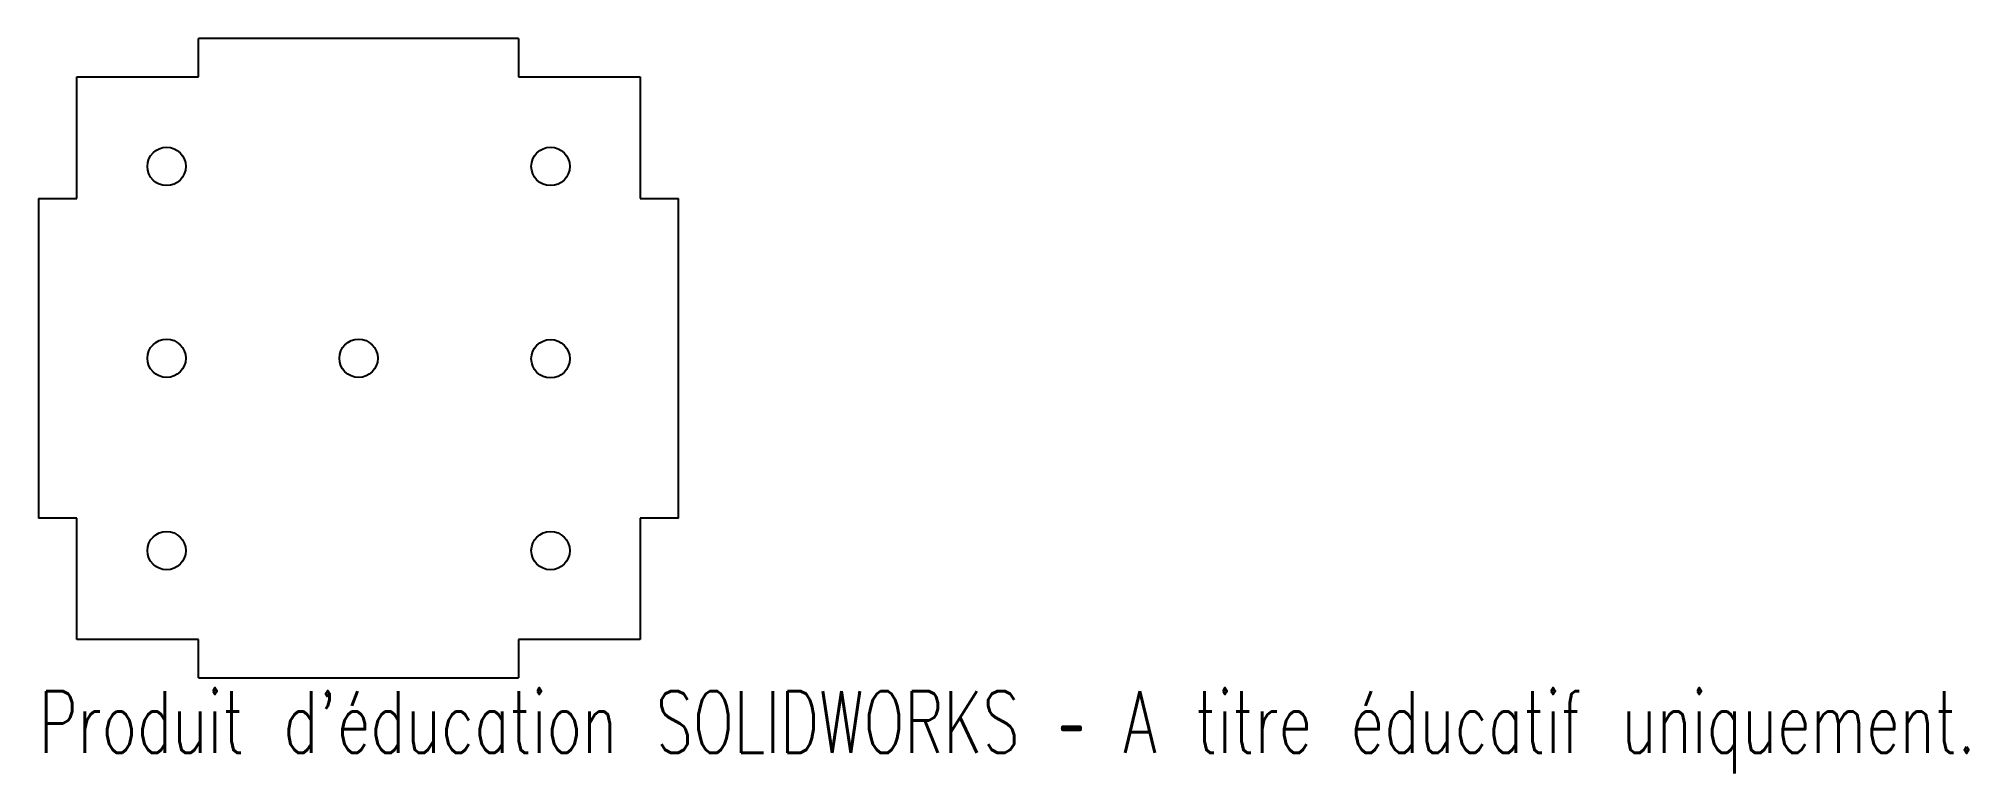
# Model space of a CAD drawing. Header units: millimetres. Extents: x 0 to 151, y -7 to 50.
import ezdxf

# ---------------------------------------------------------------- set-up
doc = ezdxf.new("R2010")
doc.units = ezdxf.units.MM
doc.styles.add('SLDTEXTSTYLE0', font='TXT', dxfattribs={"width": 0.7, "bigfont": 'bigfont'})

msp = doc.modelspace()

# ---------------------------------------------------------------- linework, layer by layer
at = {"color": 7, "linetype": 'Continuous', "lineweight": 25}
for p, q in [((12.5, 47), (12.5, 50)), ((37.5, 50), (12.5, 50)), ((37.5, 50), (37.5, 47)), ((3, 37.5), (3, 47)), ((3, 47), (12.5, 47)), ((37.5, 47), (47, 47)), ((47, 47), (47, 37.5)), ((0, 37.5), (0, 12.5)), ((0, 37.5), (3, 37.5)), ((47, 37.5), (50, 37.5)), ((50, 12.5), (50, 37.5)), ((3, 12.5), (0, 12.5)), ((3, 3), (3, 12.5)), ((50, 12.5), (47, 12.5)), ((47, 12.5), (47, 3)), ((12.5, 3), (3, 3)), ((12.5, 0), (12.5, 3)), ((47, 3), (37.5, 3)), ((37.5, 3), (37.5, 0)), ((12.5, 0), (37.5, 0))]:
    msp.add_line(p, q, dxfattribs=at)
for centre in [(10, 40), (40, 40), (10, 25), (25, 25), (40, 24.96), (10, 9.96), (40, 9.96)]:
    msp.add_circle(centre, 1.5, dxfattribs=at)

# ---------------------------------------------------------------- texts
at = {"color": 7, "linetype": 'Continuous', "insert": (0, -1.02), "char_height": 4.8336, "attachment_point": 1, "style": 'SLDTEXTSTYLE0'}
msp.add_mtext("Produit d'éducation SOLIDWORKS – A titre éducatif uniquement.", dxfattribs=at)

doc.saveas('drawing.dxf')
